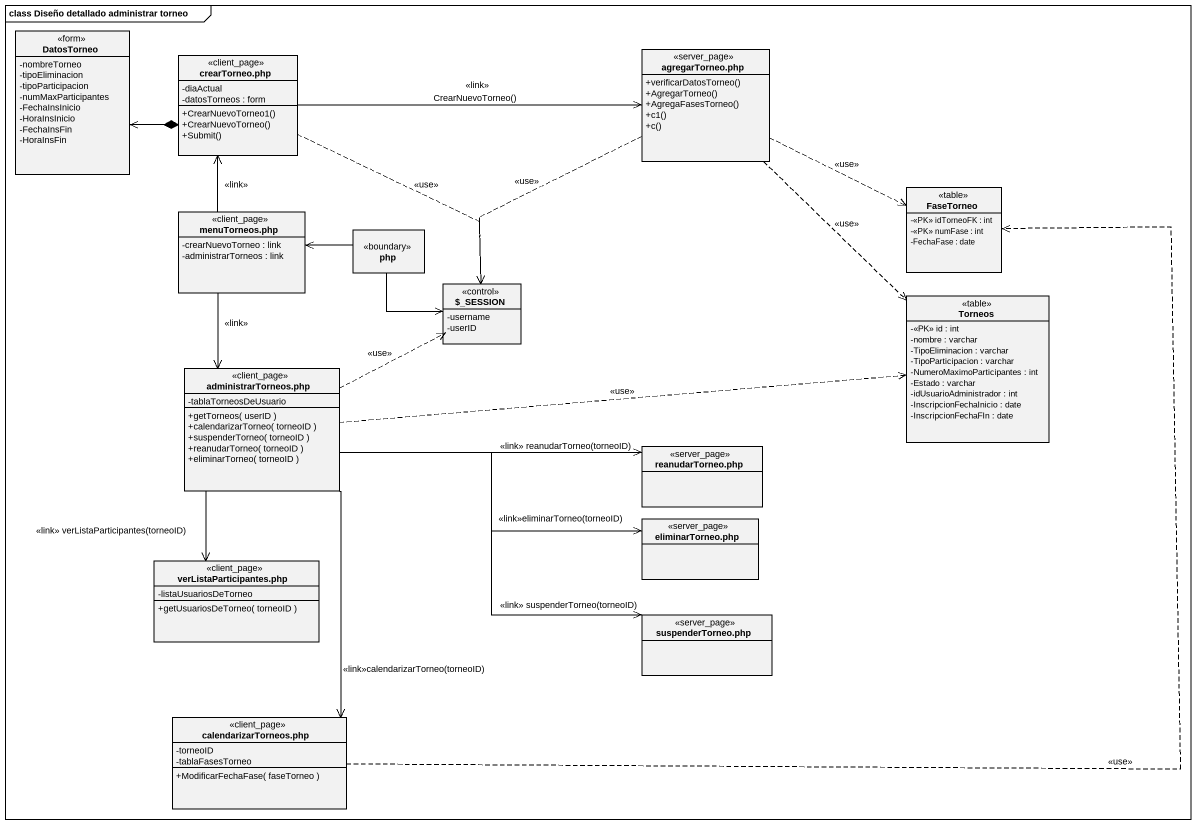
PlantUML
@startuml
mainframe class Diseño detallado administrar torneo
hide circle
hide empty members
skinparam classAttributeIconSize 0
class DatosTorneo <<form>> {
  -nombreTorneo
  -tipoEliminacion
  -tipoParticipacion
  -numMaxParticipantes
  -FechaInsInicio
  -HoraInsInicio
  -FechaInsFin
  -HoraInsFin
}
class "crearTorneo.php" as crearTorneo_php <<client_page>> {
  -diaActual
  -datosTorneos : form
  +CrearNuevoTorneo1()
  +CrearNuevoTorneo()
  +Submit()
}
class "agregarTorneo.php" as agregarTorneo_php <<server_page>> {
  +verificarDatosTorneo()
  +AgregarTorneo()
  +AgregaFasesTorneo()
  +c1()
  +c()
}
class FaseTorneo <<table>> {
  -<<PK>> idTorneoFK : int
  -<<PK>> numFase : int
  -FechaFase : date
}
class "menuTorneos.php" as menuTorneos_php <<client_page>> {
  -crearNuevoTorneo : link
  -administrarTorneos : link
}
class php <<boundary>>
class "~$_SESSION" as SESSION <<control>> {
  -username
  -userID
}
class Torneos <<table>> {
  -<<PK>> id : int
  -nombre : varchar
  -TipoEliminacion : varchar
  -TipoParticipacion : varchar
  -NumeroMaximoParticipantes : int
  -Estado : varchar
  -idUsuarioAdministrador : int
  -InscripcionFechaInicio : date
  -InscripcionFechaFIn : date
}
class "administrarTorneos.php" as administrarTorneos_php <<client_page>> {
  -tablaTorneosDeUsuario
  +getTorneos( userID )
  +calendarizarTorneo( torneoID )
  +suspenderTorneo( torneoID )
  +reanudarTorneo( torneoID )
  +eliminarTorneo( torneoID )
}
class "reanudarTorneo.php" as reanudarTorneo_php <<server_page>>
class "eliminarTorneo.php" as eliminarTorneo_php <<server_page>>
class "verListaParticipantes.php" as verListaParticipantes_php <<client_page>> {
  -listaUsuariosDeTorneo
  +getUsuariosDeTorneo( torneoID )
}
class "suspenderTorneo.php" as suspenderTorneo_php <<server_page>>
class "calendarizarTorneos.php" as calendarizarTorneos_php <<client_page>> {
  -torneoID
  -tablaFasesTorneo
  +ModificarFechaFase( faseTorneo )
}
crearTorneo_php *-left-> DatosTorneo
crearTorneo_php -right-> agregarTorneo_php : <<link>>\nCrearNuevoTorneo()
crearTorneo_php ..> SESSION : <<use>>
agregarTorneo_php .right.> FaseTorneo : <<use>>
agregarTorneo_php ..> SESSION : <<use>>
agregarTorneo_php ..> Torneos : <<use>>
menuTorneos_php -up-> crearTorneo_php : <<link>>
menuTorneos_php --> administrarTorneos_php : <<link>>
php -left-> menuTorneos_php
php --> SESSION
administrarTorneos_php .right.> SESSION : <<use>>
administrarTorneos_php .right.> Torneos : <<use>>
administrarTorneos_php -right-> reanudarTorneo_php : <<link>> reanudarTorneo(torneoID)
administrarTorneos_php -right-> eliminarTorneo_php : <<link>>eliminarTorneo(torneoID)
administrarTorneos_php --> verListaParticipantes_php : <<link>> verListaParticipantes(torneoID)
administrarTorneos_php -right-> suspenderTorneo_php : <<link>> suspenderTorneo(torneoID)
administrarTorneos_php --> calendarizarTorneos_php : <<link>>calendarizarTorneo(torneoID)
calendarizarTorneos_php .up.> FaseTorneo : <<use>>
@enduml
